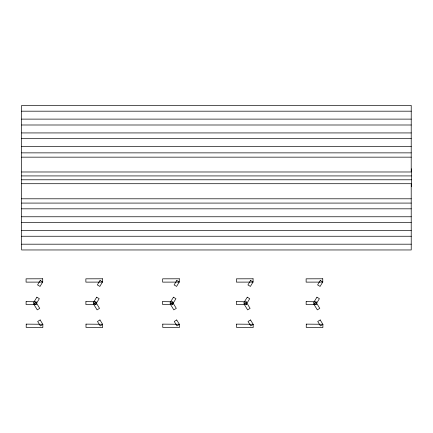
<?xml version="1.0" encoding="UTF-8"?>
<svg xmlns="http://www.w3.org/2000/svg" width="433" height="433" viewBox="0 0 433 433"><rect width="100%" height="100%" fill="white"/><g stroke="black" fill="none" stroke-linecap="round" stroke-linejoin="round"><path stroke-width="0.65" d="M21.65 111.184L411.226 111.184M21.65 119.118L411.226 119.118M21.65 124.996L411.226 124.996M21.65 132.931L411.226 132.931M21.65 138.684L411.226 138.684M21.65 146.625L411.226 146.625M21.65 152.865L411.226 152.865M21.65 157.157L411.226 157.157M21.65 171.982L411.204 171.982L411.226 105.43L21.65 105.43L21.65 249.96L411.226 249.96L411.204 183.711L21.65 183.711M21.65 175.922L411.35 175.922M21.65 179.787L411.35 179.787M21.65 198.796L411.226 198.796M21.65 203.082L411.226 203.082M21.65 208.825L411.226 208.825M21.65 216.765L411.226 216.765M21.65 222.508L411.226 222.508M21.65 230.443L411.226 230.443M21.65 236.25L411.226 236.25M21.65 244.19L411.226 244.19M411.35 168.821L411.35 186.596M26.218 324.128L26.191 327.429L42.824 327.57L42.851 324.274L26.218 324.128M86.005 324.128L85.978 327.429L102.61 327.57L102.643 324.274L86.005 324.128M162.781 324.128L162.754 327.429L179.386 327.57L179.414 324.274L162.781 324.128M236.57 324.128L236.542 327.429L253.181 327.57L253.208 324.274L236.57 324.128M306.266 324.128L306.239 327.429L322.872 327.57L322.899 324.274L306.266 324.128M26.121 301.655L26.088 304.551L36.215 304.664L36.248 301.769L26.121 301.655M85.907 301.655L85.875 304.551L96.002 304.664L96.034 301.769L85.907 301.655M162.684 301.655L162.646 304.551L172.778 304.664L172.81 301.769L162.684 301.655M236.472 301.655L236.44 304.551L246.566 304.664L246.604 301.769L236.472 301.655M306.169 301.655L306.136 304.551L316.263 304.664L316.296 301.769L306.169 301.655M40.231 280.449L37.563 284.919L40.047 286.408L42.721 281.937L40.231 280.449M100.023 280.449L97.349 284.919L99.834 286.408L102.507 281.937L100.023 280.449M176.794 280.449L174.126 284.919L176.61 286.408L179.278 281.937L176.794 280.449M250.588 280.449L247.914 284.919L250.404 286.408L253.072 281.937L250.588 280.449M320.279 280.449L317.611 284.919L320.095 286.408L322.769 281.937L320.279 280.449M36.902 297.179L33.503 302.705L35.971 304.22L39.371 298.694L36.902 297.179M96.689 297.179L93.295 302.705L95.758 304.22L99.157 298.694L96.689 297.179M173.465 297.179L170.066 302.705L172.534 304.22L175.933 298.694L173.465 297.179M247.259 297.179L243.86 302.705L246.328 304.22L249.722 298.694L247.259 297.179M316.951 297.179L313.552 302.705L316.02 304.22L319.419 298.694L316.951 297.179M35.977 302.234L33.509 303.75L37.276 309.871L39.744 308.356L35.977 302.234M40.155 319.971L37.687 321.486L40.415 325.925L42.883 324.409L40.155 319.971M95.769 302.234L93.301 303.75L97.062 309.871L99.53 308.356L95.769 302.234M99.942 319.971L97.474 321.486L100.202 325.925L102.67 324.409L99.942 319.971M172.54 302.234L170.072 303.75L173.839 309.871L176.307 308.356L172.54 302.234M176.718 319.971L174.25 321.486L176.978 325.925L179.446 324.409L176.718 319.971M246.334 302.234L243.866 303.75L247.633 309.871L250.095 308.356L246.334 302.234M250.512 319.971L248.044 321.486L250.772 325.925L253.24 324.409L250.512 319.971M316.025 302.234L313.557 303.75L317.324 309.871L319.792 308.356L316.025 302.234M320.204 319.971L317.735 321.486L320.463 325.925L322.931 324.409L320.204 319.971M42.71 278.792L26.077 278.83L26.083 282.127L42.721 282.089L42.71 278.792M102.497 278.792L85.864 278.83L85.869 282.127L102.507 282.089L102.497 278.792M179.273 278.792L162.64 278.83L162.646 282.127L179.278 282.089L179.273 278.792M253.067 278.792L236.429 278.83L236.44 282.127L253.072 282.089L253.067 278.792M322.758 278.792L306.126 278.83L306.131 282.127L322.769 282.089L322.758 278.792"/></g></svg>
